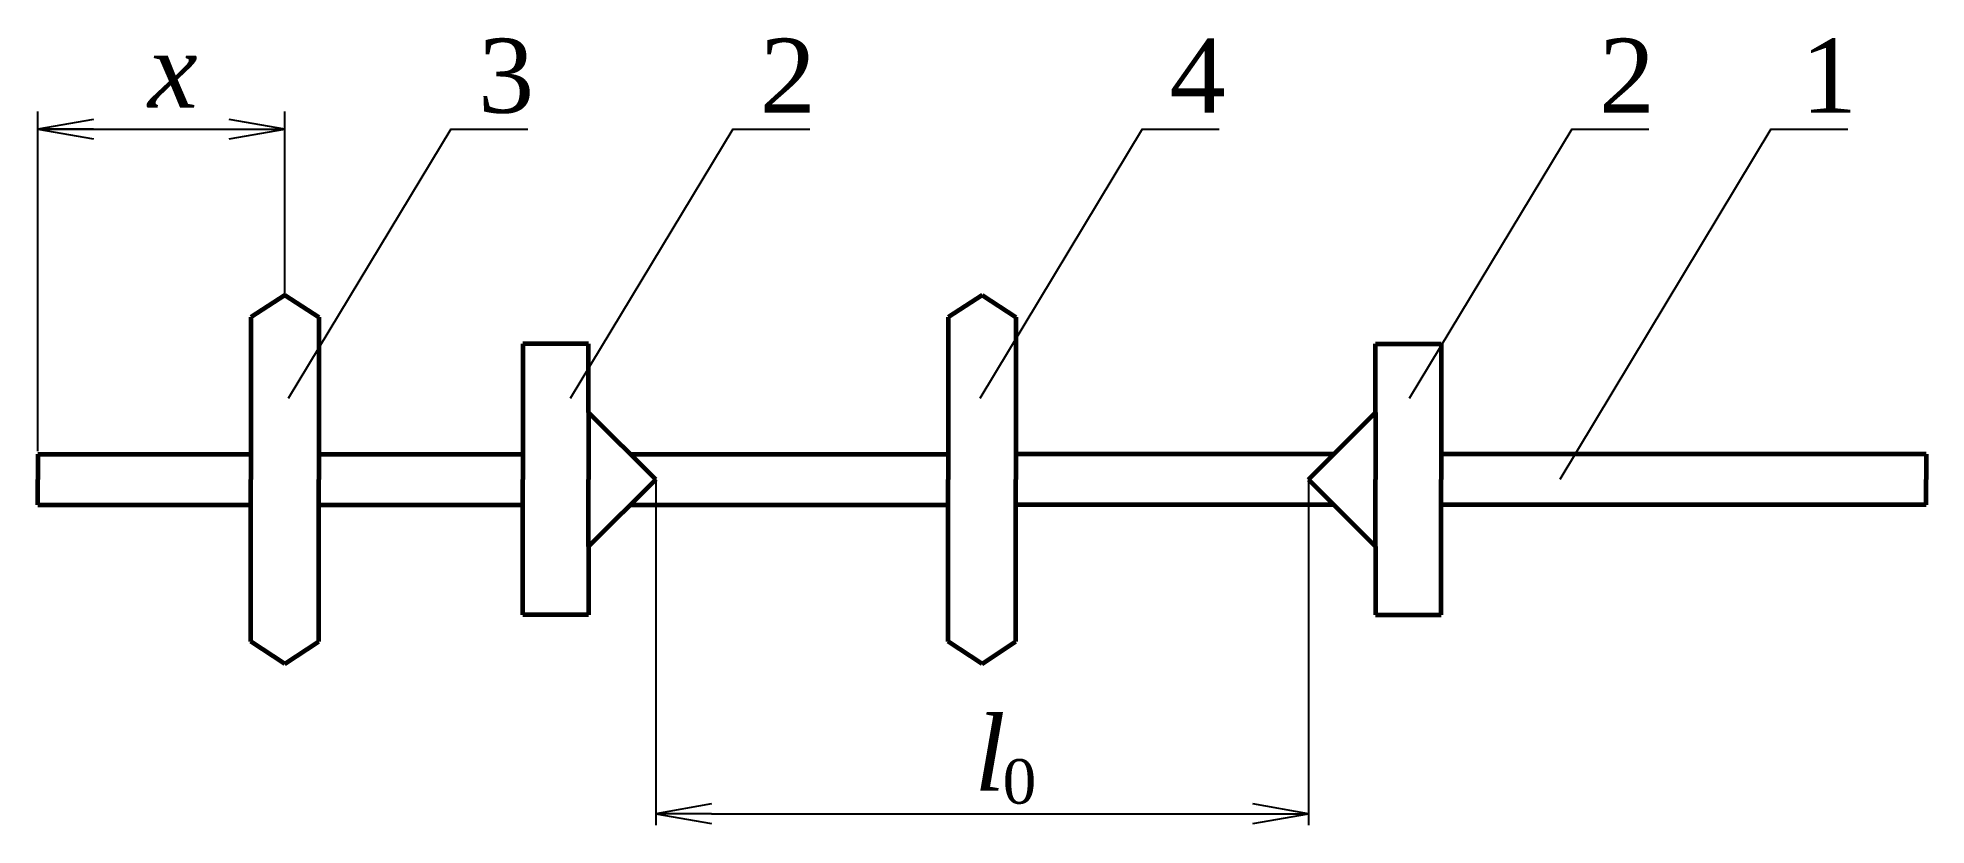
# Paper-space layout 'Чертёж' of a CAD drawing. Header units: millimetres. Extents: x 32 to 159, y 182 to 235.
import ezdxf

# ---------------------------------------------------------------- set-up
doc = ezdxf.new("R2010")
doc.units = ezdxf.units.MM
doc.linetypes.add('GOST2.303 5', pattern=[24, 20, -1.5, 1, -1.5])
for name, color, linetype, lineweight in [('Выноски', 7, 'Continuous', 25), ('Основные', 7, 'Continuous', 60), ('Размерные', 7, 'Continuous', 25), ('Текст', 7, 'GOST2.303 5', 35), ('Тонкие', 7, 'Continuous', 25)]:
    doc.layers.add(name, color=color, linetype=linetype, lineweight=lineweight)
doc.styles.add('GOST 2.304 3', font='times.ttf', dxfattribs={"height": 3})
doc.styles.add('GOST 2.304 5 курсив', font='times.ttf', dxfattribs={"height": 5})

# ---------------------------------------------------------------- blocks, each defined once
blk = doc.blocks.new('ГОСТ размерная стрелка нос')
at = {"layer": 'Размерные'}
for p, q in [((0, 0), (-2.5, 0.441)), ((-2.5, 0), (0, 0)), ((-2.5, -0.441), (0, 0))]:
    blk.add_line(p, q, dxfattribs=at)

psp = doc.layouts.new('Чертёж')

# ---------------------------------------------------------------- linework, layer by layer
at = {"layer": 'Выноски'}
for p, q in [((59.89, 229.33), (48.94, 211.17)), ((59.89, 229.33), (65.08, 229.33)), ((78.89, 229.33), (67.94, 211.17)), ((78.89, 229.33), (84.08, 229.33)), ((106.49, 229.33), (95.54, 211.17)), ((106.49, 229.33), (111.68, 229.33)), ((135.43, 229.33), (124.48, 211.17)), ((148.85, 229.33), (134.63, 205.71)), ((135.43, 229.33), (140.62, 229.33)), ((148.85, 229.33), (154.04, 229.33))]:
    psp.add_line(p, q, dxfattribs=at)
at = {"layer": 'Основные'}
for p, q in [((48.71, 218.14), (46.42, 216.64)), ((48.71, 218.14), (50.99, 216.64)), ((95.69, 218.14), (93.4, 216.64)), ((95.69, 218.14), (97.97, 216.64)), ((46.42, 216.64), (46.42, 205.71)), ((50.99, 216.64), (50.99, 209.53)), ((93.4, 216.64), (93.4, 209.53)), ((97.97, 216.64), (97.97, 209.53)), ((69.17, 214.85), (64.74, 214.85)), ((64.74, 214.85), (64.74, 205.71)), ((69.17, 210.23), (69.17, 214.85)), ((122.2, 210.23), (122.2, 214.85)), ((122.2, 214.85), (126.63, 214.85)), ((126.63, 214.85), (126.63, 205.71)), ((73.7, 205.71), (69.17, 210.23)), ((69.17, 210.23), (69.17, 205.71)), ((117.68, 205.71), (122.2, 210.23)), ((122.2, 210.23), (122.2, 205.71)), ((50.99, 209.53), (50.99, 205.71)), ((93.4, 209.53), (93.4, 205.71)), ((97.97, 209.53), (97.97, 205.71)), ((32.06, 207.41), (46.42, 207.41)), ((32.06, 207.41), (32.06, 205.71)), ((50.99, 207.41), (64.74, 207.41)), ((71.99, 207.41), (93.4, 207.41)), ((119.38, 207.41), (97.97, 207.41)), ((140.38, 207.41), (126.63, 207.41)), ((159.32, 207.41), (140.38, 207.41)), ((159.32, 207.41), (159.32, 205.71)), ((32.06, 204), (32.06, 205.71)), ((46.42, 194.77), (46.42, 205.71)), ((50.99, 201.88), (50.99, 205.71)), ((64.74, 196.57), (64.74, 205.71)), ((73.7, 205.71), (69.17, 201.18)), ((69.17, 201.18), (69.17, 205.71)), ((93.4, 201.88), (93.4, 205.71)), ((97.97, 201.88), (97.97, 205.71)), ((117.68, 205.71), (122.2, 201.18)), ((122.2, 201.18), (122.2, 205.71)), ((126.63, 196.57), (126.63, 205.71)), ((159.32, 204), (159.32, 205.71)), ((32.06, 204), (46.42, 204)), ((50.99, 204), (64.74, 204)), ((71.99, 204), (93.4, 204)), ((119.38, 204), (97.97, 204)), ((140.38, 204), (126.63, 204)), ((159.32, 204), (140.38, 204)), ((50.99, 194.77), (50.99, 201.88)), ((69.17, 201.18), (69.17, 196.57)), ((93.4, 194.77), (93.4, 201.88)), ((97.97, 194.77), (97.97, 201.88)), ((122.2, 201.18), (122.2, 196.57)), ((69.17, 196.57), (64.74, 196.57)), ((122.2, 196.57), (126.63, 196.57)), ((48.71, 193.27), (46.42, 194.77)), ((48.71, 193.27), (50.99, 194.77)), ((95.69, 193.27), (93.4, 194.77)), ((95.69, 193.27), (97.97, 194.77))]:
    psp.add_line(p, q, dxfattribs=at)
at = {"layer": 'Тонкие'}
for p, q in [((32.06, 207.62), (32.06, 230.52)), ((48.71, 218.14), (48.71, 230.52)), ((32.06, 229.33), (48.71, 229.33)), ((73.7, 205.71), (73.7, 182.38)), ((117.68, 205.71), (117.68, 182.38)), ((77.45, 183.16), (113.93, 183.16))]:
    psp.add_line(p, q, dxfattribs=at)

# ---------------------------------------------------------------- block references
at = {"layer": 'Размерные', "xscale": 1.5, "yscale": 1.5, "zscale": 1.5, "rotation": 180}
for p in [(32.06, 229.33), (73.7, 183.16)]:
    psp.add_blockref('ГОСТ размерная стрелка нос', p, dxfattribs=at)
at = {"layer": 'Размерные', "xscale": 1.5, "yscale": 1.5, "zscale": 1.5}
for p in [(48.71, 229.33), (117.68, 183.16)]:
    psp.add_blockref('ГОСТ размерная стрелка нос', p, dxfattribs=at)

# ---------------------------------------------------------------- texts
at = {"layer": 'Текст', "attachment_point": 1}
for s, insert, char_height, width, style in [('3', (61.73, 235.44), 5, 18.4159, 'GOST 2.304 5 курсив'), ('2', (80.72, 235.44), 5, 18.4159, 'GOST 2.304 5 курсив'), ('4', (108.33, 235.44), 5, 18.4159, 'GOST 2.304 5 курсив'), ('2', (137.26, 235.44), 5, 18.4159, 'GOST 2.304 5 курсив'), ('1', (150.88, 235.44), 5, 18.4159, 'GOST 2.304 5 курсив'), ('0', (97.08, 186.84), 3, 1.4362, 'GOST 2.304 3')]:
    psp.add_mtext(s, dxfattribs=dict(at, insert=insert, char_height=char_height, width=width, style=style))
at = {"layer": 'Текст', "char_height": 5, "attachment_point": 1, "style": 'GOST 2.304 5 курсив'}
for s, insert in [('{\\fTimes New Roman|b0|i1|c204|p18;x}', (39.48, 235.79)), ('{\\fTimes New Roman|b0|i1|c204|p18;l}', (95.17, 189.72))]:
    psp.add_mtext(s, dxfattribs=dict(at, insert=insert))

doc.saveas('drawing.dxf')
